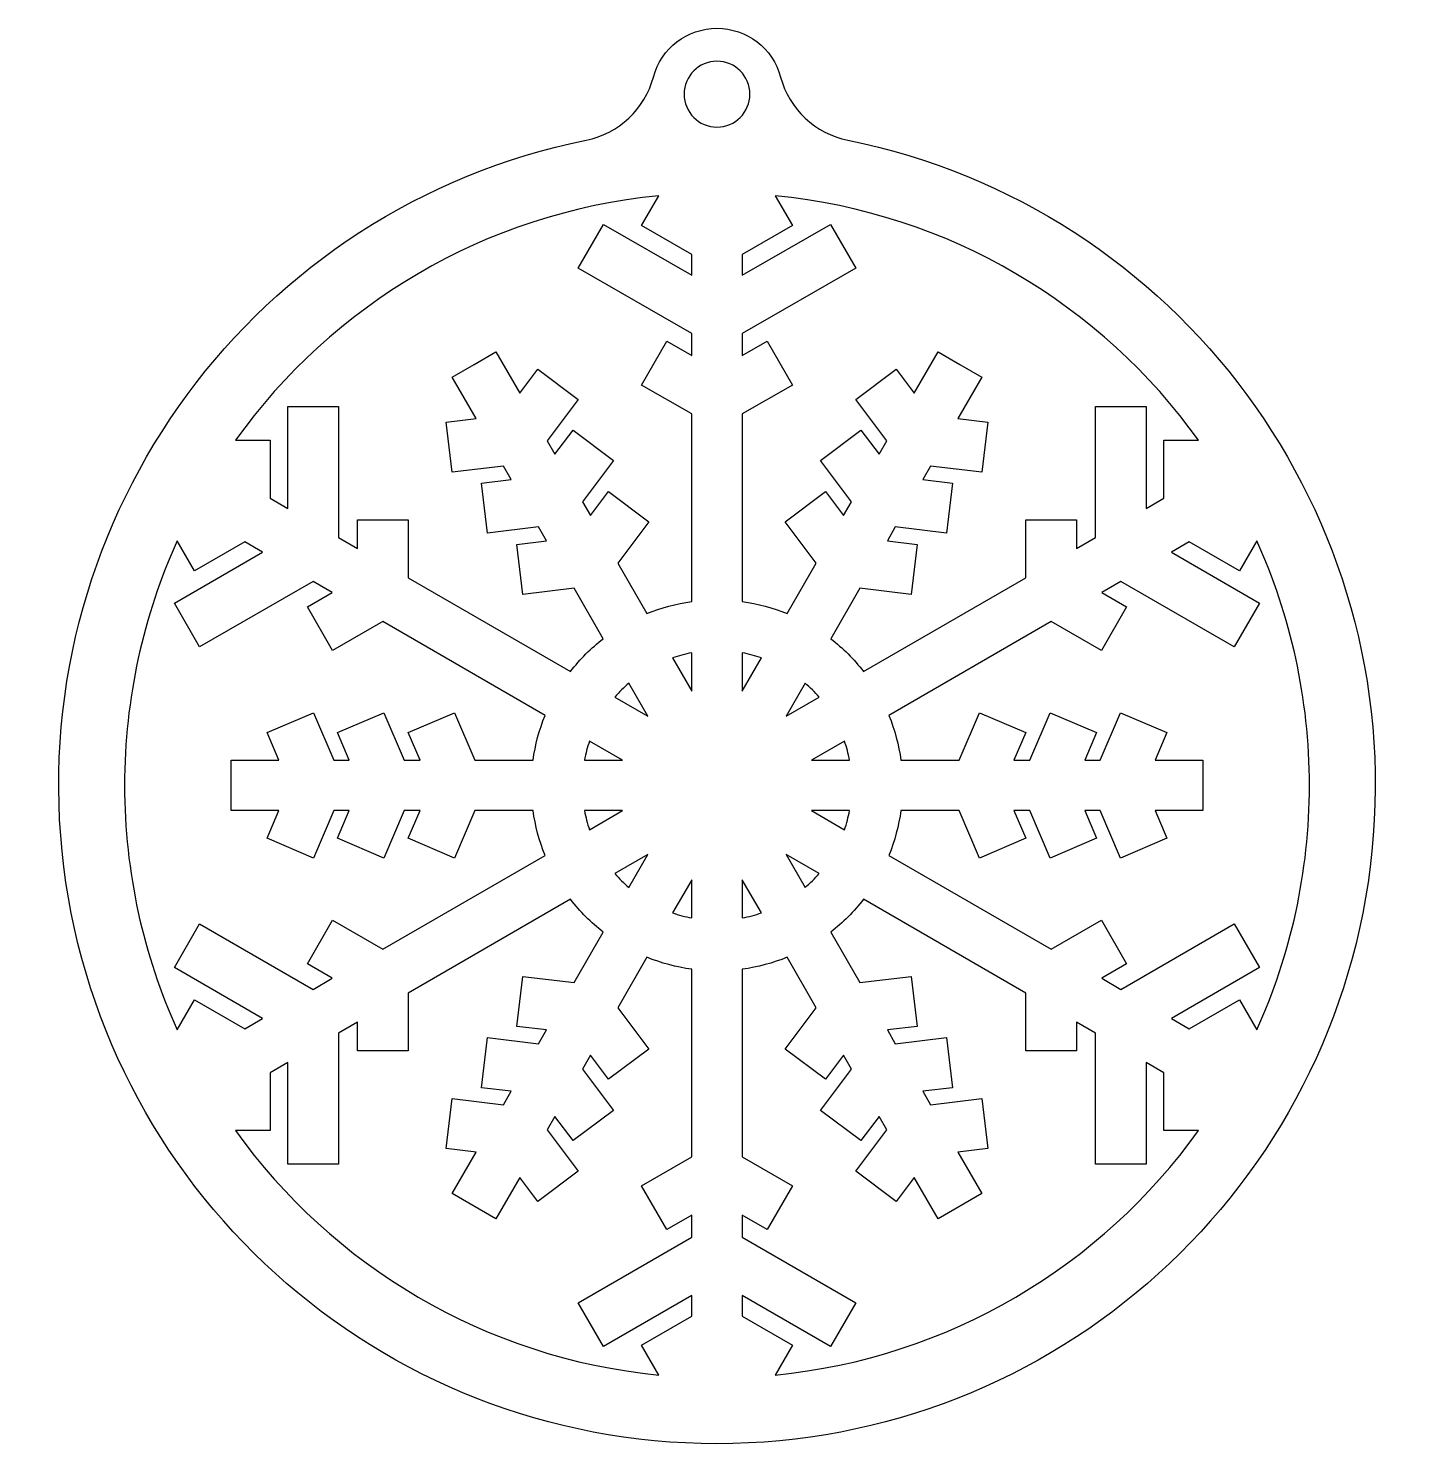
# Model space of a CAD drawing. Header units: centimetres. Extents: x 1 to 127, y -92 to 6.
# Drawn here: x 76.29 to 86.02, y -63.11 to -53.11 of the extents above; entities that cross this region are included whole.
import ezdxf

# ---------------------------------------------------------------- set-up
doc = ezdxf.new("R2010")
doc.units = ezdxf.units.CM
doc.header["$MEASUREMENT"] = 0
doc.layers.add('layer 1', color=7, linetype='Continuous')

msp = doc.modelspace()

# ---------------------------------------------------------------- linework, layer by layer
at = {"layer": 'layer 1', "color": 250}
for points, knots in [([(81.15462, -63.10527), (83.54346, -63.10527), (85.54389, -61.29564), (85.78253, -58.91876), (85.78253, -58.91876), (86.02118, -56.54185), (84.42043, -54.37066), (82.07924, -53.89577), (82.07924, -53.89577), (81.84898, -53.84906), (81.66486, -53.67623), (81.60373, -53.44936), (81.60373, -53.44936), (81.54902, -53.24633), (81.36489, -53.10527), (81.15463, -53.10527), (81.15463, -53.10527), (80.94437, -53.10527), (80.76025, -53.24633), (80.70554, -53.44936), (80.70554, -53.44936), (80.6444, -53.67623), (80.46029, -53.84906), (80.23003, -53.89577), (80.23003, -53.89577), (77.88887, -54.37064), (76.28811, -56.54184), (76.52674, -58.91872), (76.52674, -58.91872), (76.76536, -61.29563), (78.76578, -63.10527), (81.15462, -63.10527)], [0, 0, 0, 0, 0.1111111, 0.1111111, 0.1111111, 0.1111111, 0.2222222, 0.2222222, 0.2222222, 0.2222222, 0.3333333, 0.3333333, 0.3333333, 0.3333333, 0.4444444, 0.4444444, 0.4444444, 0.4444444, 0.5555556, 0.5555556, 0.5555556, 0.5555556, 0.6666667, 0.6666667, 0.6666667, 0.6666667, 0.7777778, 0.7777778, 0.7777778, 0.7777778, 1, 1, 1, 1]), ([(81.15463, -53.80294), (81.0262, -53.80294), (80.92207, -53.69882), (80.92207, -53.57038), (80.92207, -53.57038), (80.92207, -53.44195), (81.0262, -53.33782), (81.15463, -53.33782), (81.15463, -53.33782), (81.28307, -53.33782), (81.38719, -53.44195), (81.38719, -53.57038), (81.38719, -53.57038), (81.38719, -53.69882), (81.28307, -53.80294), (81.15463, -53.80294)], [0, 0, 0, 0, 0.2, 0.2, 0.2, 0.2, 0.4, 0.4, 0.4, 0.4, 0.6, 0.6, 0.6, 0.6, 1, 1, 1, 1]), ([(80.11906, -57.64971), (80.11906, -57.64971), (78.97163, -56.98723), (78.97163, -56.98723), (78.97163, -56.98723), (78.97163, -56.98723), (78.97163, -56.57816), (78.97163, -56.57816), (78.97163, -56.57816), (78.97163, -56.57816), (78.61473, -56.57866), (78.61473, -56.57866), (78.61473, -56.57866), (78.61473, -56.57866), (78.61473, -56.78119), (78.61473, -56.78119), (78.61473, -56.78119), (78.61473, -56.78119), (78.4796, -56.70317), (78.4796, -56.70317), (78.4796, -56.70317), (78.4796, -56.70317), (78.4796, -55.7774), (78.4796, -55.7774), (78.4796, -55.7774), (78.4796, -55.7774), (78.1227, -55.77792), (78.1227, -55.77792), (78.1227, -55.77792), (78.1227, -55.77792), (78.1227, -56.49709), (78.1227, -56.49709), (78.1227, -56.49709), (78.1227, -56.49709), (77.99629, -56.42413), (77.99629, -56.42413), (77.99629, -56.42413), (77.99629, -56.42413), (77.99629, -56.01503), (77.99629, -56.01503), (77.99629, -56.01503), (77.99629, -56.01503), (77.75193, -56.01537), (77.75193, -56.01537), (77.75193, -56.01537), (78.43651, -55.06187), (79.51203, -54.40792), (80.74391, -54.28795), (80.74391, -54.28795), (80.74391, -54.28795), (80.62144, -54.49939), (80.62144, -54.49939), (80.62144, -54.49939), (80.62144, -54.49939), (80.97573, -54.70397), (80.97573, -54.70397), (80.97573, -54.70397), (80.97573, -54.70397), (80.97573, -54.84992), (80.97573, -54.84992), (80.97573, -54.84992), (80.97573, -54.84992), (80.35288, -54.4903), (80.35288, -54.4903), (80.35288, -54.4903), (80.35288, -54.4903), (80.17399, -54.79916), (80.17399, -54.79916), (80.17399, -54.79916), (80.17399, -54.79916), (80.97573, -55.26202), (80.97573, -55.26202), (80.97573, -55.26202), (80.97573, -55.26202), (80.97573, -55.41807), (80.97573, -55.41807), (80.97573, -55.41807), (80.97573, -55.41807), (80.80032, -55.31679), (80.80032, -55.31679), (80.80032, -55.31679), (80.80032, -55.31679), (80.62144, -55.62562), (80.62144, -55.62562), (80.62144, -55.62562), (80.62144, -55.62562), (80.97573, -55.83015), (80.97573, -55.83015), (80.97573, -55.83015), (80.97573, -55.83015), (80.97573, -57.15509), (80.97573, -57.15509), (80.97573, -57.15509), (80.86536, -57.17015), (80.75935, -57.19894), (80.6595, -57.23968), (80.6595, -57.23968), (80.6595, -57.23968), (80.45362, -56.88309), (80.45362, -56.88309), (80.45362, -56.88309), (80.45362, -56.88309), (80.67228, -56.59131), (80.67228, -56.59131), (80.67228, -56.59131), (80.67228, -56.59131), (80.38718, -56.37752), (80.38718, -56.37752), (80.38718, -56.37752), (80.38718, -56.37752), (80.25984, -56.54746), (80.25984, -56.54746), (80.25984, -56.54746), (80.25984, -56.54746), (80.20352, -56.44991), (80.20352, -56.44991), (80.20352, -56.44991), (80.20352, -56.44991), (80.42218, -56.15811), (80.42218, -56.15811), (80.42218, -56.15811), (80.42218, -56.15811), (80.1371, -55.94432), (80.1371, -55.94432), (80.1371, -55.94432), (80.1371, -55.94432), (80.00971, -56.11426), (80.00971, -56.11426), (80.00971, -56.11426), (80.00971, -56.11426), (79.95515, -56.01972), (79.95515, -56.01972), (79.95515, -56.01972), (79.95515, -56.01972), (80.17381, -55.72792), (80.17381, -55.72792), (80.17381, -55.72792), (80.17381, -55.72792), (79.88873, -55.51412), (79.88873, -55.51412), (79.88873, -55.51412), (79.88873, -55.51412), (79.76136, -55.68406), (79.76136, -55.68406), (79.76136, -55.68406), (79.76136, -55.68406), (79.59261, -55.39177), (79.59261, -55.39177), (79.59261, -55.39177), (79.59261, -55.39177), (79.43819, -55.48123), (79.43819, -55.48123), (79.43819, -55.48123), (79.43819, -55.48123), (79.28354, -55.57021), (79.28354, -55.57021), (79.28354, -55.57021), (79.28354, -55.57021), (79.45229, -55.8625), (79.45229, -55.8625), (79.45229, -55.8625), (79.45229, -55.8625), (79.2414, -55.88784), (79.2414, -55.88784), (79.2414, -55.88784), (79.2414, -55.88784), (79.28406, -56.24166), (79.28406, -56.24166), (79.28406, -56.24166), (79.28406, -56.24166), (79.64605, -56.19813), (79.64605, -56.19813), (79.64605, -56.19813), (79.64605, -56.19813), (79.70064, -56.2927), (79.70064, -56.2927), (79.70064, -56.2927), (79.70064, -56.2927), (79.4898, -56.31804), (79.4898, -56.31804), (79.4898, -56.31804), (79.4898, -56.31804), (79.5324, -56.67185), (79.5324, -56.67185), (79.5324, -56.67185), (79.5324, -56.67185), (79.89442, -56.62834), (79.89442, -56.62834), (79.89442, -56.62834), (79.89442, -56.62834), (79.95074, -56.7259), (79.95074, -56.7259), (79.95074, -56.7259), (79.95074, -56.7259), (79.73988, -56.75124), (79.73988, -56.75124), (79.73988, -56.75124), (79.73988, -56.75124), (79.78251, -57.10503), (79.78251, -57.10503), (79.78251, -57.10503), (79.78251, -57.10503), (80.14453, -57.06154), (80.14453, -57.06154), (80.14453, -57.06154), (80.14453, -57.06154), (80.35043, -57.41813), (80.35043, -57.41813), (80.35043, -57.41813), (80.2652, -57.48424), (80.18724, -57.56166), (80.11906, -57.64971)], [0, 0, 0, 0, 0.0185185, 0.0185185, 0.0185185, 0.0185185, 0.037037, 0.037037, 0.037037, 0.037037, 0.0555556, 0.0555556, 0.0555556, 0.0555556, 0.0740741, 0.0740741, 0.0740741, 0.0740741, 0.0925926, 0.0925926, 0.0925926, 0.0925926, 0.1111111, 0.1111111, 0.1111111, 0.1111111, 0.1296296, 0.1296296, 0.1296296, 0.1296296, 0.1481481, 0.1481481, 0.1481481, 0.1481481, 0.1666667, 0.1666667, 0.1666667, 0.1666667, 0.1851852, 0.1851852, 0.1851852, 0.1851852, 0.2037037, 0.2037037, 0.2037037, 0.2037037, 0.2222222, 0.2222222, 0.2222222, 0.2222222, 0.2407407, 0.2407407, 0.2407407, 0.2407407, 0.2592593, 0.2592593, 0.2592593, 0.2592593, 0.2777778, 0.2777778, 0.2777778, 0.2777778, 0.2962963, 0.2962963, 0.2962963, 0.2962963, 0.3148148, 0.3148148, 0.3148148, 0.3148148, 0.3333333, 0.3333333, 0.3333333, 0.3333333, 0.3518519, 0.3518519, 0.3518519, 0.3518519, 0.3703704, 0.3703704, 0.3703704, 0.3703704, 0.3888889, 0.3888889, 0.3888889, 0.3888889, 0.4074074, 0.4074074, 0.4074074, 0.4074074, 0.4259259, 0.4259259, 0.4259259, 0.4259259, 0.4444444, 0.4444444, 0.4444444, 0.4444444, 0.462963, 0.462963, 0.462963, 0.462963, 0.4814815, 0.4814815, 0.4814815, 0.4814815, 0.5, 0.5, 0.5, 0.5, 0.5185185, 0.5185185, 0.5185185, 0.5185185, 0.537037, 0.537037, 0.537037, 0.537037, 0.5555556, 0.5555556, 0.5555556, 0.5555556, 0.5740741, 0.5740741, 0.5740741, 0.5740741, 0.5925926, 0.5925926, 0.5925926, 0.5925926, 0.6111111, 0.6111111, 0.6111111, 0.6111111, 0.6296296, 0.6296296, 0.6296296, 0.6296296, 0.6481481, 0.6481481, 0.6481481, 0.6481481, 0.6666667, 0.6666667, 0.6666667, 0.6666667, 0.6851852, 0.6851852, 0.6851852, 0.6851852, 0.7037037, 0.7037037, 0.7037037, 0.7037037, 0.7222222, 0.7222222, 0.7222222, 0.7222222, 0.7407407, 0.7407407, 0.7407407, 0.7407407, 0.7592593, 0.7592593, 0.7592593, 0.7592593, 0.7777778, 0.7777778, 0.7777778, 0.7777778, 0.7962963, 0.7962963, 0.7962963, 0.7962963, 0.8148148, 0.8148148, 0.8148148, 0.8148148, 0.8333333, 0.8333333, 0.8333333, 0.8333333, 0.8518519, 0.8518519, 0.8518519, 0.8518519, 0.8703704, 0.8703704, 0.8703704, 0.8703704, 0.8888889, 0.8888889, 0.8888889, 0.8888889, 0.9074074, 0.9074074, 0.9074074, 0.9074074, 0.9259259, 0.9259259, 0.9259259, 0.9259259, 0.9444444, 0.9444444, 0.9444444, 0.9444444, 0.962963, 0.962963, 0.962963, 0.962963, 1, 1, 1, 1]), ([(81.33351, -57.15509), (81.33351, -57.15509), (81.33351, -55.83015), (81.33351, -55.83015), (81.33351, -55.83015), (81.33351, -55.83015), (81.68776, -55.62562), (81.68776, -55.62562), (81.68776, -55.62562), (81.68776, -55.62562), (81.50889, -55.31679), (81.50889, -55.31679), (81.50889, -55.31679), (81.50889, -55.31679), (81.33351, -55.41807), (81.33351, -55.41807), (81.33351, -55.41807), (81.33351, -55.41807), (81.33351, -55.26202), (81.33351, -55.26202), (81.33351, -55.26202), (81.33351, -55.26202), (82.13523, -54.79916), (82.13523, -54.79916), (82.13523, -54.79916), (82.13523, -54.79916), (81.95635, -54.4903), (81.95635, -54.4903), (81.95635, -54.4903), (81.95635, -54.4903), (81.33351, -54.84992), (81.33351, -54.84992), (81.33351, -54.84992), (81.33351, -54.84992), (81.33351, -54.70397), (81.33351, -54.70397), (81.33351, -54.70397), (81.33351, -54.70397), (81.68776, -54.49939), (81.68776, -54.49939), (81.68776, -54.49939), (81.68776, -54.49939), (81.5653, -54.28795), (81.5653, -54.28795), (81.5653, -54.28795), (82.7972, -54.4079), (83.8727, -55.06188), (84.55731, -56.01538), (84.55731, -56.01538), (84.55731, -56.01538), (84.31292, -56.01503), (84.31292, -56.01503), (84.31292, -56.01503), (84.31292, -56.01503), (84.31292, -56.42413), (84.31292, -56.42413), (84.31292, -56.42413), (84.31292, -56.42413), (84.18654, -56.49709), (84.18654, -56.49709), (84.18654, -56.49709), (84.18654, -56.49709), (84.18654, -55.77792), (84.18654, -55.77792), (84.18654, -55.77792), (84.18654, -55.77792), (83.82962, -55.7774), (83.82962, -55.7774), (83.82962, -55.7774), (83.82962, -55.7774), (83.82962, -56.70317), (83.82962, -56.70317), (83.82962, -56.70317), (83.82962, -56.70317), (83.69451, -56.78119), (83.69451, -56.78119), (83.69451, -56.78119), (83.69451, -56.78119), (83.69451, -56.57866), (83.69451, -56.57866), (83.69451, -56.57866), (83.69451, -56.57866), (83.33758, -56.57816), (83.33758, -56.57816), (83.33758, -56.57816), (83.33758, -56.57816), (83.33761, -56.98723), (83.33761, -56.98723), (83.33761, -56.98723), (83.33761, -56.98723), (82.1902, -57.64971), (82.1902, -57.64971), (82.1902, -57.64971), (82.12198, -57.56166), (82.04402, -57.48424), (81.95881, -57.41813), (81.95881, -57.41813), (81.95881, -57.41813), (82.16468, -57.06154), (82.16468, -57.06154), (82.16468, -57.06154), (82.16468, -57.06154), (82.5267, -57.10503), (82.5267, -57.10503), (82.5267, -57.10503), (82.5267, -57.10503), (82.56933, -56.75124), (82.56933, -56.75124), (82.56933, -56.75124), (82.56933, -56.75124), (82.35846, -56.7259), (82.35846, -56.7259), (82.35846, -56.7259), (82.35846, -56.7259), (82.41479, -56.62834), (82.41479, -56.62834), (82.41479, -56.62834), (82.41479, -56.62834), (82.7768, -56.67185), (82.7768, -56.67185), (82.7768, -56.67185), (82.7768, -56.67185), (82.81941, -56.31804), (82.81941, -56.31804), (82.81941, -56.31804), (82.81941, -56.31804), (82.60857, -56.2927), (82.60857, -56.2927), (82.60857, -56.2927), (82.60857, -56.2927), (82.66316, -56.19813), (82.66316, -56.19813), (82.66316, -56.19813), (82.66316, -56.19813), (83.0252, -56.24166), (83.0252, -56.24166), (83.0252, -56.24166), (83.0252, -56.24166), (83.0678, -55.88784), (83.0678, -55.88784), (83.0678, -55.88784), (83.0678, -55.88784), (82.85694, -55.8625), (82.85694, -55.8625), (82.85694, -55.8625), (82.85694, -55.8625), (83.0257, -55.57021), (83.0257, -55.57021), (83.0257, -55.57021), (83.0257, -55.57021), (82.87102, -55.48123), (82.87102, -55.48123), (82.87102, -55.48123), (82.87102, -55.48123), (82.71663, -55.39177), (82.71663, -55.39177), (82.71663, -55.39177), (82.71663, -55.39177), (82.54785, -55.68406), (82.54785, -55.68406), (82.54785, -55.68406), (82.54785, -55.68406), (82.42048, -55.51412), (82.42048, -55.51412), (82.42048, -55.51412), (82.42048, -55.51412), (82.13541, -55.72792), (82.13541, -55.72792), (82.13541, -55.72792), (82.13541, -55.72792), (82.3541, -56.01972), (82.3541, -56.01972), (82.3541, -56.01972), (82.3541, -56.01972), (82.2995, -56.11426), (82.2995, -56.11426), (82.2995, -56.11426), (82.2995, -56.11426), (82.17211, -55.94432), (82.17211, -55.94432), (82.17211, -55.94432), (82.17211, -55.94432), (81.88704, -56.15811), (81.88704, -56.15811), (81.88704, -56.15811), (81.88704, -56.15811), (82.1057, -56.44991), (82.1057, -56.44991), (82.1057, -56.44991), (82.1057, -56.44991), (82.04939, -56.54746), (82.04939, -56.54746), (82.04939, -56.54746), (82.04939, -56.54746), (81.92203, -56.37752), (81.92203, -56.37752), (81.92203, -56.37752), (81.92203, -56.37752), (81.63693, -56.59131), (81.63693, -56.59131), (81.63693, -56.59131), (81.63693, -56.59131), (81.85561, -56.88309), (81.85561, -56.88309), (81.85561, -56.88309), (81.85561, -56.88309), (81.64972, -57.23968), (81.64972, -57.23968), (81.64972, -57.23968), (81.54986, -57.19894), (81.44384, -57.17015), (81.33351, -57.15509)], [0, 0, 0, 0, 0.0185185, 0.0185185, 0.0185185, 0.0185185, 0.037037, 0.037037, 0.037037, 0.037037, 0.0555556, 0.0555556, 0.0555556, 0.0555556, 0.0740741, 0.0740741, 0.0740741, 0.0740741, 0.0925926, 0.0925926, 0.0925926, 0.0925926, 0.1111111, 0.1111111, 0.1111111, 0.1111111, 0.1296296, 0.1296296, 0.1296296, 0.1296296, 0.1481481, 0.1481481, 0.1481481, 0.1481481, 0.1666667, 0.1666667, 0.1666667, 0.1666667, 0.1851852, 0.1851852, 0.1851852, 0.1851852, 0.2037037, 0.2037037, 0.2037037, 0.2037037, 0.2222222, 0.2222222, 0.2222222, 0.2222222, 0.2407407, 0.2407407, 0.2407407, 0.2407407, 0.2592593, 0.2592593, 0.2592593, 0.2592593, 0.2777778, 0.2777778, 0.2777778, 0.2777778, 0.2962963, 0.2962963, 0.2962963, 0.2962963, 0.3148148, 0.3148148, 0.3148148, 0.3148148, 0.3333333, 0.3333333, 0.3333333, 0.3333333, 0.3518519, 0.3518519, 0.3518519, 0.3518519, 0.3703704, 0.3703704, 0.3703704, 0.3703704, 0.3888889, 0.3888889, 0.3888889, 0.3888889, 0.4074074, 0.4074074, 0.4074074, 0.4074074, 0.4259259, 0.4259259, 0.4259259, 0.4259259, 0.4444444, 0.4444444, 0.4444444, 0.4444444, 0.462963, 0.462963, 0.462963, 0.462963, 0.4814815, 0.4814815, 0.4814815, 0.4814815, 0.5, 0.5, 0.5, 0.5, 0.5185185, 0.5185185, 0.5185185, 0.5185185, 0.537037, 0.537037, 0.537037, 0.537037, 0.5555556, 0.5555556, 0.5555556, 0.5555556, 0.5740741, 0.5740741, 0.5740741, 0.5740741, 0.5925926, 0.5925926, 0.5925926, 0.5925926, 0.6111111, 0.6111111, 0.6111111, 0.6111111, 0.6296296, 0.6296296, 0.6296296, 0.6296296, 0.6481481, 0.6481481, 0.6481481, 0.6481481, 0.6666667, 0.6666667, 0.6666667, 0.6666667, 0.6851852, 0.6851852, 0.6851852, 0.6851852, 0.7037037, 0.7037037, 0.7037037, 0.7037037, 0.7222222, 0.7222222, 0.7222222, 0.7222222, 0.7407407, 0.7407407, 0.7407407, 0.7407407, 0.7592593, 0.7592593, 0.7592593, 0.7592593, 0.7777778, 0.7777778, 0.7777778, 0.7777778, 0.7962963, 0.7962963, 0.7962963, 0.7962963, 0.8148148, 0.8148148, 0.8148148, 0.8148148, 0.8333333, 0.8333333, 0.8333333, 0.8333333, 0.8518519, 0.8518519, 0.8518519, 0.8518519, 0.8703704, 0.8703704, 0.8703704, 0.8703704, 0.8888889, 0.8888889, 0.8888889, 0.8888889, 0.9074074, 0.9074074, 0.9074074, 0.9074074, 0.9259259, 0.9259259, 0.9259259, 0.9259259, 0.9444444, 0.9444444, 0.9444444, 0.9444444, 0.962963, 0.962963, 0.962963, 0.962963, 1, 1, 1, 1]), ([(77.81741, -60.17434), (77.81741, -60.17434), (77.46313, -59.96979), (77.46313, -59.96979), (77.46313, -59.96979), (77.46313, -59.96979), (77.34085, -60.18226), (77.34085, -60.18226), (77.34085, -60.18226), (77.10176, -59.65545), (76.96859, -59.07032), (76.96859, -58.45409), (76.96859, -58.45409), (76.96859, -57.83789), (77.10173, -57.25277), (77.34082, -56.726), (77.34082, -56.726), (77.34082, -56.726), (77.46313, -56.93853), (77.46313, -56.93853), (77.46313, -56.93853), (77.46313, -56.93853), (77.81741, -56.73395), (77.81741, -56.73395), (77.81741, -56.73395), (77.81741, -56.73395), (77.94382, -56.80696), (77.94382, -56.80696), (77.94382, -56.80696), (77.94382, -56.80696), (77.32098, -57.16655), (77.32098, -57.16655), (77.32098, -57.16655), (77.32098, -57.16655), (77.49898, -57.4759), (77.49898, -57.4759), (77.49898, -57.4759), (77.49898, -57.4759), (78.30072, -57.01302), (78.30072, -57.01302), (78.30072, -57.01302), (78.30072, -57.01302), (78.43582, -57.09103), (78.43582, -57.09103), (78.43582, -57.09103), (78.43582, -57.09103), (78.26042, -57.19228), (78.26042, -57.19228), (78.26042, -57.19228), (78.26042, -57.19228), (78.43844, -57.50163), (78.43844, -57.50163), (78.43844, -57.50163), (78.43844, -57.50163), (78.79275, -57.29708), (78.79275, -57.29708), (78.79275, -57.29708), (78.79275, -57.29708), (79.94013, -57.95953), (79.94013, -57.95953), (79.94013, -57.95953), (79.89803, -58.06264), (79.86991, -58.16884), (79.85529, -58.27571), (79.85529, -58.27571), (79.85529, -58.27571), (79.44352, -58.27571), (79.44352, -58.27571), (79.44352, -58.27571), (79.44352, -58.27571), (79.30019, -57.94045), (79.30019, -57.94045), (79.30019, -57.94045), (79.30019, -57.94045), (78.97248, -58.08042), (78.97248, -58.08042), (78.97248, -58.08042), (78.97248, -58.08042), (79.05598, -58.27571), (79.05598, -58.27571), (79.05598, -58.27571), (79.05598, -58.27571), (78.94331, -58.27571), (78.94331, -58.27571), (78.94331, -58.27571), (78.94331, -58.27571), (78.79997, -57.94045), (78.79997, -57.94045), (78.79997, -57.94045), (78.79997, -57.94045), (78.47227, -58.08042), (78.47227, -58.08042), (78.47227, -58.08042), (78.47227, -58.08042), (78.55577, -58.27571), (78.55577, -58.27571), (78.55577, -58.27571), (78.55577, -58.27571), (78.44657, -58.27571), (78.44657, -58.27571), (78.44657, -58.27571), (78.44657, -58.27571), (78.30323, -57.94045), (78.30323, -57.94045), (78.30323, -57.94045), (78.30323, -57.94045), (77.97553, -58.08042), (77.97553, -58.08042), (77.97553, -58.08042), (77.97553, -58.08042), (78.05903, -58.27571), (78.05903, -58.27571), (78.05903, -58.27571), (78.05903, -58.27571), (77.72154, -58.27571), (77.72154, -58.27571), (77.72154, -58.27571), (77.72154, -58.27571), (77.72154, -58.63259), (77.72154, -58.63259), (77.72154, -58.63259), (77.72154, -58.63259), (78.05903, -58.63259), (78.05903, -58.63259), (78.05903, -58.63259), (78.05903, -58.63259), (77.97553, -58.82789), (77.97553, -58.82789), (77.97553, -58.82789), (77.97553, -58.82789), (78.30323, -58.96784), (78.30323, -58.96784), (78.30323, -58.96784), (78.30323, -58.96784), (78.44657, -58.63259), (78.44657, -58.63259), (78.44657, -58.63259), (78.44657, -58.63259), (78.55577, -58.63259), (78.55577, -58.63259), (78.55577, -58.63259), (78.55577, -58.63259), (78.47227, -58.82789), (78.47227, -58.82789), (78.47227, -58.82789), (78.47227, -58.82789), (78.79997, -58.96784), (78.79997, -58.96784), (78.79997, -58.96784), (78.79997, -58.96784), (78.94331, -58.63259), (78.94331, -58.63259), (78.94331, -58.63259), (78.94331, -58.63259), (79.05598, -58.63259), (79.05598, -58.63259), (79.05598, -58.63259), (79.05598, -58.63259), (78.97248, -58.82789), (78.97248, -58.82789), (78.97248, -58.82789), (78.97248, -58.82789), (79.30019, -58.96784), (79.30019, -58.96784), (79.30019, -58.96784), (79.30019, -58.96784), (79.44352, -58.63259), (79.44352, -58.63259), (79.44352, -58.63259), (79.44352, -58.63259), (79.85529, -58.63259), (79.85529, -58.63259), (79.85529, -58.63259), (79.86991, -58.73945), (79.89803, -58.84565), (79.94013, -58.94877), (79.94013, -58.94877), (79.94013, -58.94877), (78.79275, -59.61123), (78.79275, -59.61123), (78.79275, -59.61123), (78.79275, -59.61123), (78.43844, -59.40668), (78.43844, -59.40668), (78.43844, -59.40668), (78.43844, -59.40668), (78.26042, -59.71601), (78.26042, -59.71601), (78.26042, -59.71601), (78.26042, -59.71601), (78.43582, -59.81729), (78.43582, -59.81729), (78.43582, -59.81729), (78.43582, -59.81729), (78.30072, -59.89528), (78.30072, -59.89528), (78.30072, -59.89528), (78.30072, -59.89528), (77.49898, -59.43241), (77.49898, -59.43241), (77.49898, -59.43241), (77.49898, -59.43241), (77.32098, -59.74174), (77.32098, -59.74174), (77.32098, -59.74174), (77.32098, -59.74174), (77.94382, -60.10135), (77.94382, -60.10135), (77.94382, -60.10135), (77.94382, -60.10135), (77.81741, -60.17434), (77.81741, -60.17434)], [0, 0, 0, 0, 0.0185185, 0.0185185, 0.0185185, 0.0185185, 0.037037, 0.037037, 0.037037, 0.037037, 0.0555556, 0.0555556, 0.0555556, 0.0555556, 0.0740741, 0.0740741, 0.0740741, 0.0740741, 0.0925926, 0.0925926, 0.0925926, 0.0925926, 0.1111111, 0.1111111, 0.1111111, 0.1111111, 0.1296296, 0.1296296, 0.1296296, 0.1296296, 0.1481481, 0.1481481, 0.1481481, 0.1481481, 0.1666667, 0.1666667, 0.1666667, 0.1666667, 0.1851852, 0.1851852, 0.1851852, 0.1851852, 0.2037037, 0.2037037, 0.2037037, 0.2037037, 0.2222222, 0.2222222, 0.2222222, 0.2222222, 0.2407407, 0.2407407, 0.2407407, 0.2407407, 0.2592593, 0.2592593, 0.2592593, 0.2592593, 0.2777778, 0.2777778, 0.2777778, 0.2777778, 0.2962963, 0.2962963, 0.2962963, 0.2962963, 0.3148148, 0.3148148, 0.3148148, 0.3148148, 0.3333333, 0.3333333, 0.3333333, 0.3333333, 0.3518519, 0.3518519, 0.3518519, 0.3518519, 0.3703704, 0.3703704, 0.3703704, 0.3703704, 0.3888889, 0.3888889, 0.3888889, 0.3888889, 0.4074074, 0.4074074, 0.4074074, 0.4074074, 0.4259259, 0.4259259, 0.4259259, 0.4259259, 0.4444444, 0.4444444, 0.4444444, 0.4444444, 0.462963, 0.462963, 0.462963, 0.462963, 0.4814815, 0.4814815, 0.4814815, 0.4814815, 0.5, 0.5, 0.5, 0.5, 0.5185185, 0.5185185, 0.5185185, 0.5185185, 0.537037, 0.537037, 0.537037, 0.537037, 0.5555556, 0.5555556, 0.5555556, 0.5555556, 0.5740741, 0.5740741, 0.5740741, 0.5740741, 0.5925926, 0.5925926, 0.5925926, 0.5925926, 0.6111111, 0.6111111, 0.6111111, 0.6111111, 0.6296296, 0.6296296, 0.6296296, 0.6296296, 0.6481481, 0.6481481, 0.6481481, 0.6481481, 0.6666667, 0.6666667, 0.6666667, 0.6666667, 0.6851852, 0.6851852, 0.6851852, 0.6851852, 0.7037037, 0.7037037, 0.7037037, 0.7037037, 0.7222222, 0.7222222, 0.7222222, 0.7222222, 0.7407407, 0.7407407, 0.7407407, 0.7407407, 0.7592593, 0.7592593, 0.7592593, 0.7592593, 0.7777778, 0.7777778, 0.7777778, 0.7777778, 0.7962963, 0.7962963, 0.7962963, 0.7962963, 0.8148148, 0.8148148, 0.8148148, 0.8148148, 0.8333333, 0.8333333, 0.8333333, 0.8333333, 0.8518519, 0.8518519, 0.8518519, 0.8518519, 0.8703704, 0.8703704, 0.8703704, 0.8703704, 0.8888889, 0.8888889, 0.8888889, 0.8888889, 0.9074074, 0.9074074, 0.9074074, 0.9074074, 0.9259259, 0.9259259, 0.9259259, 0.9259259, 0.9444444, 0.9444444, 0.9444444, 0.9444444, 0.962963, 0.962963, 0.962963, 0.962963, 1, 1, 1, 1]), ([(83.51651, -59.61123), (83.51651, -59.61123), (82.36908, -58.94877), (82.36908, -58.94877), (82.36908, -58.94877), (82.41119, -58.84565), (82.4393, -58.73945), (82.45392, -58.63259), (82.45392, -58.63259), (82.45392, -58.63259), (82.86569, -58.63259), (82.86569, -58.63259), (82.86569, -58.63259), (82.86569, -58.63259), (83.00903, -58.96784), (83.00903, -58.96784), (83.00903, -58.96784), (83.00903, -58.96784), (83.33673, -58.82789), (83.33673, -58.82789), (83.33673, -58.82789), (83.33673, -58.82789), (83.25326, -58.63259), (83.25326, -58.63259), (83.25326, -58.63259), (83.25326, -58.63259), (83.3659, -58.63259), (83.3659, -58.63259), (83.3659, -58.63259), (83.3659, -58.63259), (83.50924, -58.96784), (83.50924, -58.96784), (83.50924, -58.96784), (83.50924, -58.96784), (83.83694, -58.82789), (83.83694, -58.82789), (83.83694, -58.82789), (83.83694, -58.82789), (83.75347, -58.63259), (83.75347, -58.63259), (83.75347, -58.63259), (83.75347, -58.63259), (83.86264, -58.63259), (83.86264, -58.63259), (83.86264, -58.63259), (83.86264, -58.63259), (84.00598, -58.96784), (84.00598, -58.96784), (84.00598, -58.96784), (84.00598, -58.96784), (84.3337, -58.82789), (84.3337, -58.82789), (84.3337, -58.82789), (84.3337, -58.82789), (84.25021, -58.63259), (84.25021, -58.63259), (84.25021, -58.63259), (84.25021, -58.63259), (84.58772, -58.63259), (84.58772, -58.63259), (84.58772, -58.63259), (84.58772, -58.63259), (84.58772, -58.27571), (84.58772, -58.27571), (84.58772, -58.27571), (84.58772, -58.27571), (84.25021, -58.27571), (84.25021, -58.27571), (84.25021, -58.27571), (84.25021, -58.27571), (84.3337, -58.08042), (84.3337, -58.08042), (84.3337, -58.08042), (84.3337, -58.08042), (84.00598, -57.94045), (84.00598, -57.94045), (84.00598, -57.94045), (84.00598, -57.94045), (83.86264, -58.27571), (83.86264, -58.27571), (83.86264, -58.27571), (83.86264, -58.27571), (83.75347, -58.27571), (83.75347, -58.27571), (83.75347, -58.27571), (83.75347, -58.27571), (83.83694, -58.08042), (83.83694, -58.08042), (83.83694, -58.08042), (83.83694, -58.08042), (83.50924, -57.94045), (83.50924, -57.94045), (83.50924, -57.94045), (83.50924, -57.94045), (83.3659, -58.27571), (83.3659, -58.27571), (83.3659, -58.27571), (83.3659, -58.27571), (83.25326, -58.27571), (83.25326, -58.27571), (83.25326, -58.27571), (83.25326, -58.27571), (83.33673, -58.08042), (83.33673, -58.08042), (83.33673, -58.08042), (83.33673, -58.08042), (83.00903, -57.94045), (83.00903, -57.94045), (83.00903, -57.94045), (83.00903, -57.94045), (82.86569, -58.27571), (82.86569, -58.27571), (82.86569, -58.27571), (82.86569, -58.27571), (82.45392, -58.27571), (82.45392, -58.27571), (82.45392, -58.27571), (82.4393, -58.16884), (82.41119, -58.06264), (82.36908, -57.95953), (82.36908, -57.95953), (82.36908, -57.95953), (83.51651, -57.29708), (83.51651, -57.29708), (83.51651, -57.29708), (83.51651, -57.29708), (83.87077, -57.50163), (83.87077, -57.50163), (83.87077, -57.50163), (83.87077, -57.50163), (84.04879, -57.19228), (84.04879, -57.19228), (84.04879, -57.19228), (84.04879, -57.19228), (83.87338, -57.09103), (83.87338, -57.09103), (83.87338, -57.09103), (83.87338, -57.09103), (84.00852, -57.01302), (84.00852, -57.01302), (84.00852, -57.01302), (84.00852, -57.01302), (84.81026, -57.4759), (84.81026, -57.4759), (84.81026, -57.4759), (84.81026, -57.4759), (84.98828, -57.16655), (84.98828, -57.16655), (84.98828, -57.16655), (84.98828, -57.16655), (84.36541, -56.80696), (84.36541, -56.80696), (84.36541, -56.80696), (84.36541, -56.80696), (84.49183, -56.73395), (84.49183, -56.73395), (84.49183, -56.73395), (84.49183, -56.73395), (84.84613, -56.93853), (84.84613, -56.93853), (84.84613, -56.93853), (84.84613, -56.93853), (84.96843, -56.72598), (84.96843, -56.72598), (84.96843, -56.72598), (85.20751, -57.25276), (85.34068, -57.83792), (85.34068, -58.45412), (85.34068, -58.45412), (85.34068, -59.07033), (85.20751, -59.65547), (84.9684, -60.18229), (84.9684, -60.18229), (84.9684, -60.18229), (84.84613, -59.96979), (84.84613, -59.96979), (84.84613, -59.96979), (84.84613, -59.96979), (84.49183, -60.17434), (84.49183, -60.17434), (84.49183, -60.17434), (84.49183, -60.17434), (84.36541, -60.10135), (84.36541, -60.10135), (84.36541, -60.10135), (84.36541, -60.10135), (84.98828, -59.74174), (84.98828, -59.74174), (84.98828, -59.74174), (84.98828, -59.74174), (84.81026, -59.43241), (84.81026, -59.43241), (84.81026, -59.43241), (84.81026, -59.43241), (84.00852, -59.89528), (84.00852, -59.89528), (84.00852, -59.89528), (84.00852, -59.89528), (83.87338, -59.81729), (83.87338, -59.81729), (83.87338, -59.81729), (83.87338, -59.81729), (84.04879, -59.71601), (84.04879, -59.71601), (84.04879, -59.71601), (84.04879, -59.71601), (83.87077, -59.40668), (83.87077, -59.40668), (83.87077, -59.40668), (83.87077, -59.40668), (83.51651, -59.61123), (83.51651, -59.61123)], [0, 0, 0, 0, 0.0185185, 0.0185185, 0.0185185, 0.0185185, 0.037037, 0.037037, 0.037037, 0.037037, 0.0555556, 0.0555556, 0.0555556, 0.0555556, 0.0740741, 0.0740741, 0.0740741, 0.0740741, 0.0925926, 0.0925926, 0.0925926, 0.0925926, 0.1111111, 0.1111111, 0.1111111, 0.1111111, 0.1296296, 0.1296296, 0.1296296, 0.1296296, 0.1481481, 0.1481481, 0.1481481, 0.1481481, 0.1666667, 0.1666667, 0.1666667, 0.1666667, 0.1851852, 0.1851852, 0.1851852, 0.1851852, 0.2037037, 0.2037037, 0.2037037, 0.2037037, 0.2222222, 0.2222222, 0.2222222, 0.2222222, 0.2407407, 0.2407407, 0.2407407, 0.2407407, 0.2592593, 0.2592593, 0.2592593, 0.2592593, 0.2777778, 0.2777778, 0.2777778, 0.2777778, 0.2962963, 0.2962963, 0.2962963, 0.2962963, 0.3148148, 0.3148148, 0.3148148, 0.3148148, 0.3333333, 0.3333333, 0.3333333, 0.3333333, 0.3518519, 0.3518519, 0.3518519, 0.3518519, 0.3703704, 0.3703704, 0.3703704, 0.3703704, 0.3888889, 0.3888889, 0.3888889, 0.3888889, 0.4074074, 0.4074074, 0.4074074, 0.4074074, 0.4259259, 0.4259259, 0.4259259, 0.4259259, 0.4444444, 0.4444444, 0.4444444, 0.4444444, 0.462963, 0.462963, 0.462963, 0.462963, 0.4814815, 0.4814815, 0.4814815, 0.4814815, 0.5, 0.5, 0.5, 0.5, 0.5185185, 0.5185185, 0.5185185, 0.5185185, 0.537037, 0.537037, 0.537037, 0.537037, 0.5555556, 0.5555556, 0.5555556, 0.5555556, 0.5740741, 0.5740741, 0.5740741, 0.5740741, 0.5925926, 0.5925926, 0.5925926, 0.5925926, 0.6111111, 0.6111111, 0.6111111, 0.6111111, 0.6296296, 0.6296296, 0.6296296, 0.6296296, 0.6481481, 0.6481481, 0.6481481, 0.6481481, 0.6666667, 0.6666667, 0.6666667, 0.6666667, 0.6851852, 0.6851852, 0.6851852, 0.6851852, 0.7037037, 0.7037037, 0.7037037, 0.7037037, 0.7222222, 0.7222222, 0.7222222, 0.7222222, 0.7407407, 0.7407407, 0.7407407, 0.7407407, 0.7592593, 0.7592593, 0.7592593, 0.7592593, 0.7777778, 0.7777778, 0.7777778, 0.7777778, 0.7962963, 0.7962963, 0.7962963, 0.7962963, 0.8148148, 0.8148148, 0.8148148, 0.8148148, 0.8333333, 0.8333333, 0.8333333, 0.8333333, 0.8518519, 0.8518519, 0.8518519, 0.8518519, 0.8703704, 0.8703704, 0.8703704, 0.8703704, 0.8888889, 0.8888889, 0.8888889, 0.8888889, 0.9074074, 0.9074074, 0.9074074, 0.9074074, 0.9259259, 0.9259259, 0.9259259, 0.9259259, 0.9444444, 0.9444444, 0.9444444, 0.9444444, 0.962963, 0.962963, 0.962963, 0.962963, 1, 1, 1, 1]), ([(80.97573, -57.78741), (80.97573, -57.78741), (80.84072, -57.5536), (80.84072, -57.5536), (80.84072, -57.5536), (80.88439, -57.53841), (80.92945, -57.52627), (80.97573, -57.5175), (80.97573, -57.5175), (80.97573, -57.5175), (80.97573, -57.78741), (80.97573, -57.78741)], [0, 0, 0, 0, 0.25, 0.25, 0.25, 0.25, 0.5, 0.5, 0.5, 0.5, 1, 1, 1, 1]), ([(81.33351, -57.78741), (81.33351, -57.78741), (81.33351, -57.5175), (81.33351, -57.5175), (81.33351, -57.5175), (81.37979, -57.52627), (81.42485, -57.53841), (81.46848, -57.5536), (81.46848, -57.5536), (81.46848, -57.5536), (81.33351, -57.78741), (81.33351, -57.78741)], [0, 0, 0, 0, 0.25, 0.25, 0.25, 0.25, 0.5, 0.5, 0.5, 0.5, 1, 1, 1, 1]), ([(80.66664, -57.96587), (80.66664, -57.96587), (80.43289, -57.83089), (80.43289, -57.83089), (80.43289, -57.83089), (80.46364, -57.79522), (80.49667, -57.76225), (80.53166, -57.73204), (80.53166, -57.73204), (80.53166, -57.73204), (80.66664, -57.96587), (80.66664, -57.96587)], [0, 0, 0, 0, 0.25, 0.25, 0.25, 0.25, 0.5, 0.5, 0.5, 0.5, 1, 1, 1, 1]), ([(81.64257, -57.96587), (81.64257, -57.96587), (81.77755, -57.73204), (81.77755, -57.73204), (81.77755, -57.73204), (81.81257, -57.76225), (81.8456, -57.79522), (81.87632, -57.83089), (81.87632, -57.83089), (81.87632, -57.83089), (81.64257, -57.96587), (81.64257, -57.96587)], [0, 0, 0, 0, 0.25, 0.25, 0.25, 0.25, 0.5, 0.5, 0.5, 0.5, 1, 1, 1, 1]), ([(80.48777, -58.27571), (80.48777, -58.27571), (80.21778, -58.27571), (80.21778, -58.27571), (80.21778, -58.27571), (80.22645, -58.23031), (80.23849, -58.1852), (80.25401, -58.14075), (80.25401, -58.14075), (80.25401, -58.14075), (80.48777, -58.27571), (80.48777, -58.27571)], [0, 0, 0, 0, 0.25, 0.25, 0.25, 0.25, 0.5, 0.5, 0.5, 0.5, 1, 1, 1, 1]), ([(81.82145, -58.27571), (81.82145, -58.27571), (82.05522, -58.14075), (82.05522, -58.14075), (82.05522, -58.14075), (82.07073, -58.1852), (82.08279, -58.23031), (82.09143, -58.27571), (82.09143, -58.27571), (82.09143, -58.27571), (81.82145, -58.27571), (81.82145, -58.27571)], [0, 0, 0, 0, 0.25, 0.25, 0.25, 0.25, 0.5, 0.5, 0.5, 0.5, 1, 1, 1, 1]), ([(80.25401, -58.76756), (80.23849, -58.72309), (80.22645, -58.678), (80.21778, -58.63259), (80.21778, -58.63259), (80.21778, -58.63259), (80.48777, -58.63259), (80.48777, -58.63259), (80.48777, -58.63259), (80.48777, -58.63259), (80.25401, -58.76756), (80.25401, -58.76756)], [0, 0, 0, 0, 0.25, 0.25, 0.25, 0.25, 0.5, 0.5, 0.5, 0.5, 1, 1, 1, 1]), ([(82.05522, -58.76756), (82.05522, -58.76756), (81.82145, -58.63259), (81.82145, -58.63259), (81.82145, -58.63259), (81.82145, -58.63259), (82.09143, -58.63259), (82.09143, -58.63259), (82.09143, -58.63259), (82.08279, -58.678), (82.07073, -58.72309), (82.05522, -58.76756)], [0, 0, 0, 0, 0.25, 0.25, 0.25, 0.25, 0.5, 0.5, 0.5, 0.5, 1, 1, 1, 1]), ([(80.53166, -59.17625), (80.49667, -59.14605), (80.46364, -59.11307), (80.43289, -59.0774), (80.43289, -59.0774), (80.43289, -59.0774), (80.66664, -58.94243), (80.66664, -58.94243), (80.66664, -58.94243), (80.66664, -58.94243), (80.53166, -59.17625), (80.53166, -59.17625)], [0, 0, 0, 0, 0.25, 0.25, 0.25, 0.25, 0.5, 0.5, 0.5, 0.5, 1, 1, 1, 1]), ([(81.77755, -59.17625), (81.77755, -59.17625), (81.64257, -58.94243), (81.64257, -58.94243), (81.64257, -58.94243), (81.64257, -58.94243), (81.87632, -59.0774), (81.87632, -59.0774), (81.87632, -59.0774), (81.8456, -59.11307), (81.81257, -59.14605), (81.77755, -59.17625)], [0, 0, 0, 0, 0.25, 0.25, 0.25, 0.25, 0.5, 0.5, 0.5, 0.5, 1, 1, 1, 1]), ([(80.84072, -59.35468), (80.84072, -59.35468), (80.97573, -59.12088), (80.97573, -59.12088), (80.97573, -59.12088), (80.97573, -59.12088), (80.97573, -59.39082), (80.97573, -59.39082), (80.97573, -59.39082), (80.92945, -59.38202), (80.88439, -59.3699), (80.84072, -59.35468)], [0, 0, 0, 0, 0.25, 0.25, 0.25, 0.25, 0.5, 0.5, 0.5, 0.5, 1, 1, 1, 1]), ([(81.33351, -59.39082), (81.33351, -59.39082), (81.33351, -59.12088), (81.33351, -59.12088), (81.33351, -59.12088), (81.33351, -59.12088), (81.46848, -59.35468), (81.46848, -59.35468), (81.46848, -59.35468), (81.42485, -59.3699), (81.37979, -59.38202), (81.33351, -59.39082)], [0, 0, 0, 0, 0.25, 0.25, 0.25, 0.25, 0.5, 0.5, 0.5, 0.5, 1, 1, 1, 1]), ([(78.4796, -61.13089), (78.4796, -61.13089), (78.4796, -60.20514), (78.4796, -60.20514), (78.4796, -60.20514), (78.4796, -60.20514), (78.61473, -60.1271), (78.61473, -60.1271), (78.61473, -60.1271), (78.61473, -60.1271), (78.61473, -60.32964), (78.61473, -60.32964), (78.61473, -60.32964), (78.61473, -60.32964), (78.97163, -60.33016), (78.97163, -60.33016), (78.97163, -60.33016), (78.97163, -60.33016), (78.97163, -59.92105), (78.97163, -59.92105), (78.97163, -59.92105), (78.97163, -59.92105), (80.11906, -59.25858), (80.11906, -59.25858), (80.11906, -59.25858), (80.18724, -59.34666), (80.2652, -59.42405), (80.35043, -59.49016), (80.35043, -59.49016), (80.35043, -59.49016), (80.14453, -59.84677), (80.14453, -59.84677), (80.14453, -59.84677), (80.14453, -59.84677), (79.78251, -59.80328), (79.78251, -59.80328), (79.78251, -59.80328), (79.78251, -59.80328), (79.73988, -60.15705), (79.73988, -60.15705), (79.73988, -60.15705), (79.73988, -60.15705), (79.95074, -60.18239), (79.95074, -60.18239), (79.95074, -60.18239), (79.95074, -60.18239), (79.89442, -60.27997), (79.89442, -60.27997), (79.89442, -60.27997), (79.89442, -60.27997), (79.5324, -60.23648), (79.5324, -60.23648), (79.5324, -60.23648), (79.5324, -60.23648), (79.4898, -60.59025), (79.4898, -60.59025), (79.4898, -60.59025), (79.4898, -60.59025), (79.70064, -60.61559), (79.70064, -60.61559), (79.70064, -60.61559), (79.70064, -60.61559), (79.64605, -60.71017), (79.64605, -60.71017), (79.64605, -60.71017), (79.64605, -60.71017), (79.28406, -60.66668), (79.28406, -60.66668), (79.28406, -60.66668), (79.28406, -60.66668), (79.2414, -61.02045), (79.2414, -61.02045), (79.2414, -61.02045), (79.2414, -61.02045), (79.45229, -61.04579), (79.45229, -61.04579), (79.45229, -61.04579), (79.45229, -61.04579), (79.28354, -61.33809), (79.28354, -61.33809), (79.28354, -61.33809), (79.28354, -61.33809), (79.59261, -61.51649), (79.59261, -61.51649), (79.59261, -61.51649), (79.59261, -61.51649), (79.76136, -61.22422), (79.76136, -61.22422), (79.76136, -61.22422), (79.76136, -61.22422), (79.88873, -61.3942), (79.88873, -61.3942), (79.88873, -61.3942), (79.88873, -61.3942), (80.17381, -61.18038), (80.17381, -61.18038), (80.17381, -61.18038), (80.17381, -61.18038), (79.95515, -60.8886), (79.95515, -60.8886), (79.95515, -60.8886), (79.95515, -60.8886), (80.00971, -60.79405), (80.00971, -60.79405), (80.00971, -60.79405), (80.00971, -60.79405), (80.1371, -60.96397), (80.1371, -60.96397), (80.1371, -60.96397), (80.1371, -60.96397), (80.42218, -60.75018), (80.42218, -60.75018), (80.42218, -60.75018), (80.42218, -60.75018), (80.20352, -60.45841), (80.20352, -60.45841), (80.20352, -60.45841), (80.20352, -60.45841), (80.25984, -60.36083), (80.25984, -60.36083), (80.25984, -60.36083), (80.25984, -60.36083), (80.38718, -60.5308), (80.38718, -60.5308), (80.38718, -60.5308), (80.38718, -60.5308), (80.67228, -60.31698), (80.67228, -60.31698), (80.67228, -60.31698), (80.67228, -60.31698), (80.45362, -60.0252), (80.45362, -60.0252), (80.45362, -60.0252), (80.45362, -60.0252), (80.6595, -59.66862), (80.6595, -59.66862), (80.6595, -59.66862), (80.75935, -59.70938), (80.86536, -59.73816), (80.97573, -59.7532), (80.97573, -59.7532), (80.97573, -59.7532), (80.97573, -61.07814), (80.97573, -61.07814), (80.97573, -61.07814), (80.97573, -61.07814), (80.62144, -61.28266), (80.62144, -61.28266), (80.62144, -61.28266), (80.62144, -61.28266), (80.80032, -61.59147), (80.80032, -61.59147), (80.80032, -61.59147), (80.80032, -61.59147), (80.97573, -61.49022), (80.97573, -61.49022), (80.97573, -61.49022), (80.97573, -61.49022), (80.97573, -61.64625), (80.97573, -61.64625), (80.97573, -61.64625), (80.97573, -61.64625), (80.17399, -62.1091), (80.17399, -62.1091), (80.17399, -62.1091), (80.17399, -62.1091), (80.35288, -62.41794), (80.35288, -62.41794), (80.35288, -62.41794), (80.35288, -62.41794), (80.97573, -62.05832), (80.97573, -62.05832), (80.97573, -62.05832), (80.97573, -62.05832), (80.97573, -62.20432), (80.97573, -62.20432), (80.97573, -62.20432), (80.97573, -62.20432), (80.62144, -62.40885), (80.62144, -62.40885), (80.62144, -62.40885), (80.62144, -62.40885), (80.74389, -62.62026), (80.74389, -62.62026), (80.74389, -62.62026), (79.51203, -62.50028), (78.43662, -61.84634), (77.75202, -60.8929), (77.75202, -60.8929), (77.75202, -60.8929), (77.99629, -60.89326), (77.99629, -60.89326), (77.99629, -60.89326), (77.99629, -60.89326), (77.99629, -60.48418), (77.99629, -60.48418), (77.99629, -60.48418), (77.99629, -60.48418), (78.1227, -60.41119), (78.1227, -60.41119), (78.1227, -60.41119), (78.1227, -60.41119), (78.1227, -61.1304), (78.1227, -61.1304), (78.1227, -61.1304), (78.1227, -61.1304), (78.4796, -61.13089), (78.4796, -61.13089)], [0, 0, 0, 0, 0.0188679, 0.0188679, 0.0188679, 0.0188679, 0.0377358, 0.0377358, 0.0377358, 0.0377358, 0.0566038, 0.0566038, 0.0566038, 0.0566038, 0.0754717, 0.0754717, 0.0754717, 0.0754717, 0.0943396, 0.0943396, 0.0943396, 0.0943396, 0.1132075, 0.1132075, 0.1132075, 0.1132075, 0.1320755, 0.1320755, 0.1320755, 0.1320755, 0.1509434, 0.1509434, 0.1509434, 0.1509434, 0.1698113, 0.1698113, 0.1698113, 0.1698113, 0.1886792, 0.1886792, 0.1886792, 0.1886792, 0.2075472, 0.2075472, 0.2075472, 0.2075472, 0.2264151, 0.2264151, 0.2264151, 0.2264151, 0.245283, 0.245283, 0.245283, 0.245283, 0.2641509, 0.2641509, 0.2641509, 0.2641509, 0.2830189, 0.2830189, 0.2830189, 0.2830189, 0.3018868, 0.3018868, 0.3018868, 0.3018868, 0.3207547, 0.3207547, 0.3207547, 0.3207547, 0.3396226, 0.3396226, 0.3396226, 0.3396226, 0.3584906, 0.3584906, 0.3584906, 0.3584906, 0.3773585, 0.3773585, 0.3773585, 0.3773585, 0.3962264, 0.3962264, 0.3962264, 0.3962264, 0.4150943, 0.4150943, 0.4150943, 0.4150943, 0.4339623, 0.4339623, 0.4339623, 0.4339623, 0.4528302, 0.4528302, 0.4528302, 0.4528302, 0.4716981, 0.4716981, 0.4716981, 0.4716981, 0.490566, 0.490566, 0.490566, 0.490566, 0.509434, 0.509434, 0.509434, 0.509434, 0.5283019, 0.5283019, 0.5283019, 0.5283019, 0.5471698, 0.5471698, 0.5471698, 0.5471698, 0.5660377, 0.5660377, 0.5660377, 0.5660377, 0.5849057, 0.5849057, 0.5849057, 0.5849057, 0.6037736, 0.6037736, 0.6037736, 0.6037736, 0.6226415, 0.6226415, 0.6226415, 0.6226415, 0.6415094, 0.6415094, 0.6415094, 0.6415094, 0.6603774, 0.6603774, 0.6603774, 0.6603774, 0.6792453, 0.6792453, 0.6792453, 0.6792453, 0.6981132, 0.6981132, 0.6981132, 0.6981132, 0.7169811, 0.7169811, 0.7169811, 0.7169811, 0.7358491, 0.7358491, 0.7358491, 0.7358491, 0.754717, 0.754717, 0.754717, 0.754717, 0.7735849, 0.7735849, 0.7735849, 0.7735849, 0.7924528, 0.7924528, 0.7924528, 0.7924528, 0.8113208, 0.8113208, 0.8113208, 0.8113208, 0.8301887, 0.8301887, 0.8301887, 0.8301887, 0.8490566, 0.8490566, 0.8490566, 0.8490566, 0.8679245, 0.8679245, 0.8679245, 0.8679245, 0.8867925, 0.8867925, 0.8867925, 0.8867925, 0.9056604, 0.9056604, 0.9056604, 0.9056604, 0.9245283, 0.9245283, 0.9245283, 0.9245283, 0.9433962, 0.9433962, 0.9433962, 0.9433962, 0.9622642, 0.9622642, 0.9622642, 0.9622642, 1, 1, 1, 1]), ([(81.33351, -61.07814), (81.33351, -61.07814), (81.33351, -59.7532), (81.33351, -59.7532), (81.33351, -59.7532), (81.44384, -59.73816), (81.54986, -59.70938), (81.64972, -59.66862), (81.64972, -59.66862), (81.64972, -59.66862), (81.85561, -60.0252), (81.85561, -60.0252), (81.85561, -60.0252), (81.85561, -60.0252), (81.63693, -60.31698), (81.63693, -60.31698), (81.63693, -60.31698), (81.63693, -60.31698), (81.92203, -60.5308), (81.92203, -60.5308), (81.92203, -60.5308), (81.92203, -60.5308), (82.04939, -60.36083), (82.04939, -60.36083), (82.04939, -60.36083), (82.04939, -60.36083), (82.1057, -60.45841), (82.1057, -60.45841), (82.1057, -60.45841), (82.1057, -60.45841), (81.88704, -60.75018), (81.88704, -60.75018), (81.88704, -60.75018), (81.88704, -60.75018), (82.17211, -60.96397), (82.17211, -60.96397), (82.17211, -60.96397), (82.17211, -60.96397), (82.2995, -60.79405), (82.2995, -60.79405), (82.2995, -60.79405), (82.2995, -60.79405), (82.3541, -60.8886), (82.3541, -60.8886), (82.3541, -60.8886), (82.3541, -60.8886), (82.13541, -61.18038), (82.13541, -61.18038), (82.13541, -61.18038), (82.13541, -61.18038), (82.42048, -61.3942), (82.42048, -61.3942), (82.42048, -61.3942), (82.42048, -61.3942), (82.54785, -61.22422), (82.54785, -61.22422), (82.54785, -61.22422), (82.54785, -61.22422), (82.71663, -61.51649), (82.71663, -61.51649), (82.71663, -61.51649), (82.71663, -61.51649), (83.0257, -61.33809), (83.0257, -61.33809), (83.0257, -61.33809), (83.0257, -61.33809), (82.85694, -61.04579), (82.85694, -61.04579), (82.85694, -61.04579), (82.85694, -61.04579), (83.0678, -61.02045), (83.0678, -61.02045), (83.0678, -61.02045), (83.0678, -61.02045), (83.0252, -60.66668), (83.0252, -60.66668), (83.0252, -60.66668), (83.0252, -60.66668), (82.66316, -60.71017), (82.66316, -60.71017), (82.66316, -60.71017), (82.66316, -60.71017), (82.60857, -60.61559), (82.60857, -60.61559), (82.60857, -60.61559), (82.60857, -60.61559), (82.81941, -60.59025), (82.81941, -60.59025), (82.81941, -60.59025), (82.81941, -60.59025), (82.7768, -60.23648), (82.7768, -60.23648), (82.7768, -60.23648), (82.7768, -60.23648), (82.41479, -60.27997), (82.41479, -60.27997), (82.41479, -60.27997), (82.41479, -60.27997), (82.35846, -60.18239), (82.35846, -60.18239), (82.35846, -60.18239), (82.35846, -60.18239), (82.56933, -60.15705), (82.56933, -60.15705), (82.56933, -60.15705), (82.56933, -60.15705), (82.5267, -59.80328), (82.5267, -59.80328), (82.5267, -59.80328), (82.5267, -59.80328), (82.16468, -59.84677), (82.16468, -59.84677), (82.16468, -59.84677), (82.16468, -59.84677), (81.95881, -59.49016), (81.95881, -59.49016), (81.95881, -59.49016), (82.04402, -59.42405), (82.12198, -59.34666), (82.1902, -59.25858), (82.1902, -59.25858), (82.1902, -59.25858), (83.33761, -59.92105), (83.33761, -59.92105), (83.33761, -59.92105), (83.33761, -59.92105), (83.33758, -60.33016), (83.33758, -60.33016), (83.33758, -60.33016), (83.33758, -60.33016), (83.69451, -60.32964), (83.69451, -60.32964), (83.69451, -60.32964), (83.69451, -60.32964), (83.69451, -60.1271), (83.69451, -60.1271), (83.69451, -60.1271), (83.69451, -60.1271), (83.82962, -60.20514), (83.82962, -60.20514), (83.82962, -60.20514), (83.82962, -60.20514), (83.82962, -61.13089), (83.82962, -61.13089), (83.82962, -61.13089), (83.82962, -61.13089), (84.18654, -61.1304), (84.18654, -61.1304), (84.18654, -61.1304), (84.18654, -61.1304), (84.18654, -60.41119), (84.18654, -60.41119), (84.18654, -60.41119), (84.18654, -60.41119), (84.31292, -60.48418), (84.31292, -60.48418), (84.31292, -60.48418), (84.31292, -60.48418), (84.31292, -60.89326), (84.31292, -60.89326), (84.31292, -60.89326), (84.31292, -60.89326), (84.55725, -60.8929), (84.55725, -60.8929), (84.55725, -60.8929), (83.87264, -61.84637), (82.79718, -62.50029), (81.56532, -62.62026), (81.56532, -62.62026), (81.56532, -62.62026), (81.68776, -62.40885), (81.68776, -62.40885), (81.68776, -62.40885), (81.68776, -62.40885), (81.33351, -62.20432), (81.33351, -62.20432), (81.33351, -62.20432), (81.33351, -62.20432), (81.33351, -62.05832), (81.33351, -62.05832), (81.33351, -62.05832), (81.33351, -62.05832), (81.95635, -62.41794), (81.95635, -62.41794), (81.95635, -62.41794), (81.95635, -62.41794), (82.13523, -62.1091), (82.13523, -62.1091), (82.13523, -62.1091), (82.13523, -62.1091), (81.33351, -61.64625), (81.33351, -61.64625), (81.33351, -61.64625), (81.33351, -61.64625), (81.33351, -61.49022), (81.33351, -61.49022), (81.33351, -61.49022), (81.33351, -61.49022), (81.50889, -61.59147), (81.50889, -61.59147), (81.50889, -61.59147), (81.50889, -61.59147), (81.68776, -61.28266), (81.68776, -61.28266), (81.68776, -61.28266), (81.68776, -61.28266), (81.33351, -61.07814), (81.33351, -61.07814)], [0, 0, 0, 0, 0.0188679, 0.0188679, 0.0188679, 0.0188679, 0.0377358, 0.0377358, 0.0377358, 0.0377358, 0.0566038, 0.0566038, 0.0566038, 0.0566038, 0.0754717, 0.0754717, 0.0754717, 0.0754717, 0.0943396, 0.0943396, 0.0943396, 0.0943396, 0.1132075, 0.1132075, 0.1132075, 0.1132075, 0.1320755, 0.1320755, 0.1320755, 0.1320755, 0.1509434, 0.1509434, 0.1509434, 0.1509434, 0.1698113, 0.1698113, 0.1698113, 0.1698113, 0.1886792, 0.1886792, 0.1886792, 0.1886792, 0.2075472, 0.2075472, 0.2075472, 0.2075472, 0.2264151, 0.2264151, 0.2264151, 0.2264151, 0.245283, 0.245283, 0.245283, 0.245283, 0.2641509, 0.2641509, 0.2641509, 0.2641509, 0.2830189, 0.2830189, 0.2830189, 0.2830189, 0.3018868, 0.3018868, 0.3018868, 0.3018868, 0.3207547, 0.3207547, 0.3207547, 0.3207547, 0.3396226, 0.3396226, 0.3396226, 0.3396226, 0.3584906, 0.3584906, 0.3584906, 0.3584906, 0.3773585, 0.3773585, 0.3773585, 0.3773585, 0.3962264, 0.3962264, 0.3962264, 0.3962264, 0.4150943, 0.4150943, 0.4150943, 0.4150943, 0.4339623, 0.4339623, 0.4339623, 0.4339623, 0.4528302, 0.4528302, 0.4528302, 0.4528302, 0.4716981, 0.4716981, 0.4716981, 0.4716981, 0.490566, 0.490566, 0.490566, 0.490566, 0.509434, 0.509434, 0.509434, 0.509434, 0.5283019, 0.5283019, 0.5283019, 0.5283019, 0.5471698, 0.5471698, 0.5471698, 0.5471698, 0.5660377, 0.5660377, 0.5660377, 0.5660377, 0.5849057, 0.5849057, 0.5849057, 0.5849057, 0.6037736, 0.6037736, 0.6037736, 0.6037736, 0.6226415, 0.6226415, 0.6226415, 0.6226415, 0.6415094, 0.6415094, 0.6415094, 0.6415094, 0.6603774, 0.6603774, 0.6603774, 0.6603774, 0.6792453, 0.6792453, 0.6792453, 0.6792453, 0.6981132, 0.6981132, 0.6981132, 0.6981132, 0.7169811, 0.7169811, 0.7169811, 0.7169811, 0.7358491, 0.7358491, 0.7358491, 0.7358491, 0.754717, 0.754717, 0.754717, 0.754717, 0.7735849, 0.7735849, 0.7735849, 0.7735849, 0.7924528, 0.7924528, 0.7924528, 0.7924528, 0.8113208, 0.8113208, 0.8113208, 0.8113208, 0.8301887, 0.8301887, 0.8301887, 0.8301887, 0.8490566, 0.8490566, 0.8490566, 0.8490566, 0.8679245, 0.8679245, 0.8679245, 0.8679245, 0.8867925, 0.8867925, 0.8867925, 0.8867925, 0.9056604, 0.9056604, 0.9056604, 0.9056604, 0.9245283, 0.9245283, 0.9245283, 0.9245283, 0.9433962, 0.9433962, 0.9433962, 0.9433962, 0.9622642, 0.9622642, 0.9622642, 0.9622642, 1, 1, 1, 1])]:
    msp.add_open_spline(points, degree=3, knots=knots, dxfattribs=at)

doc.saveas('drawing.dxf')
